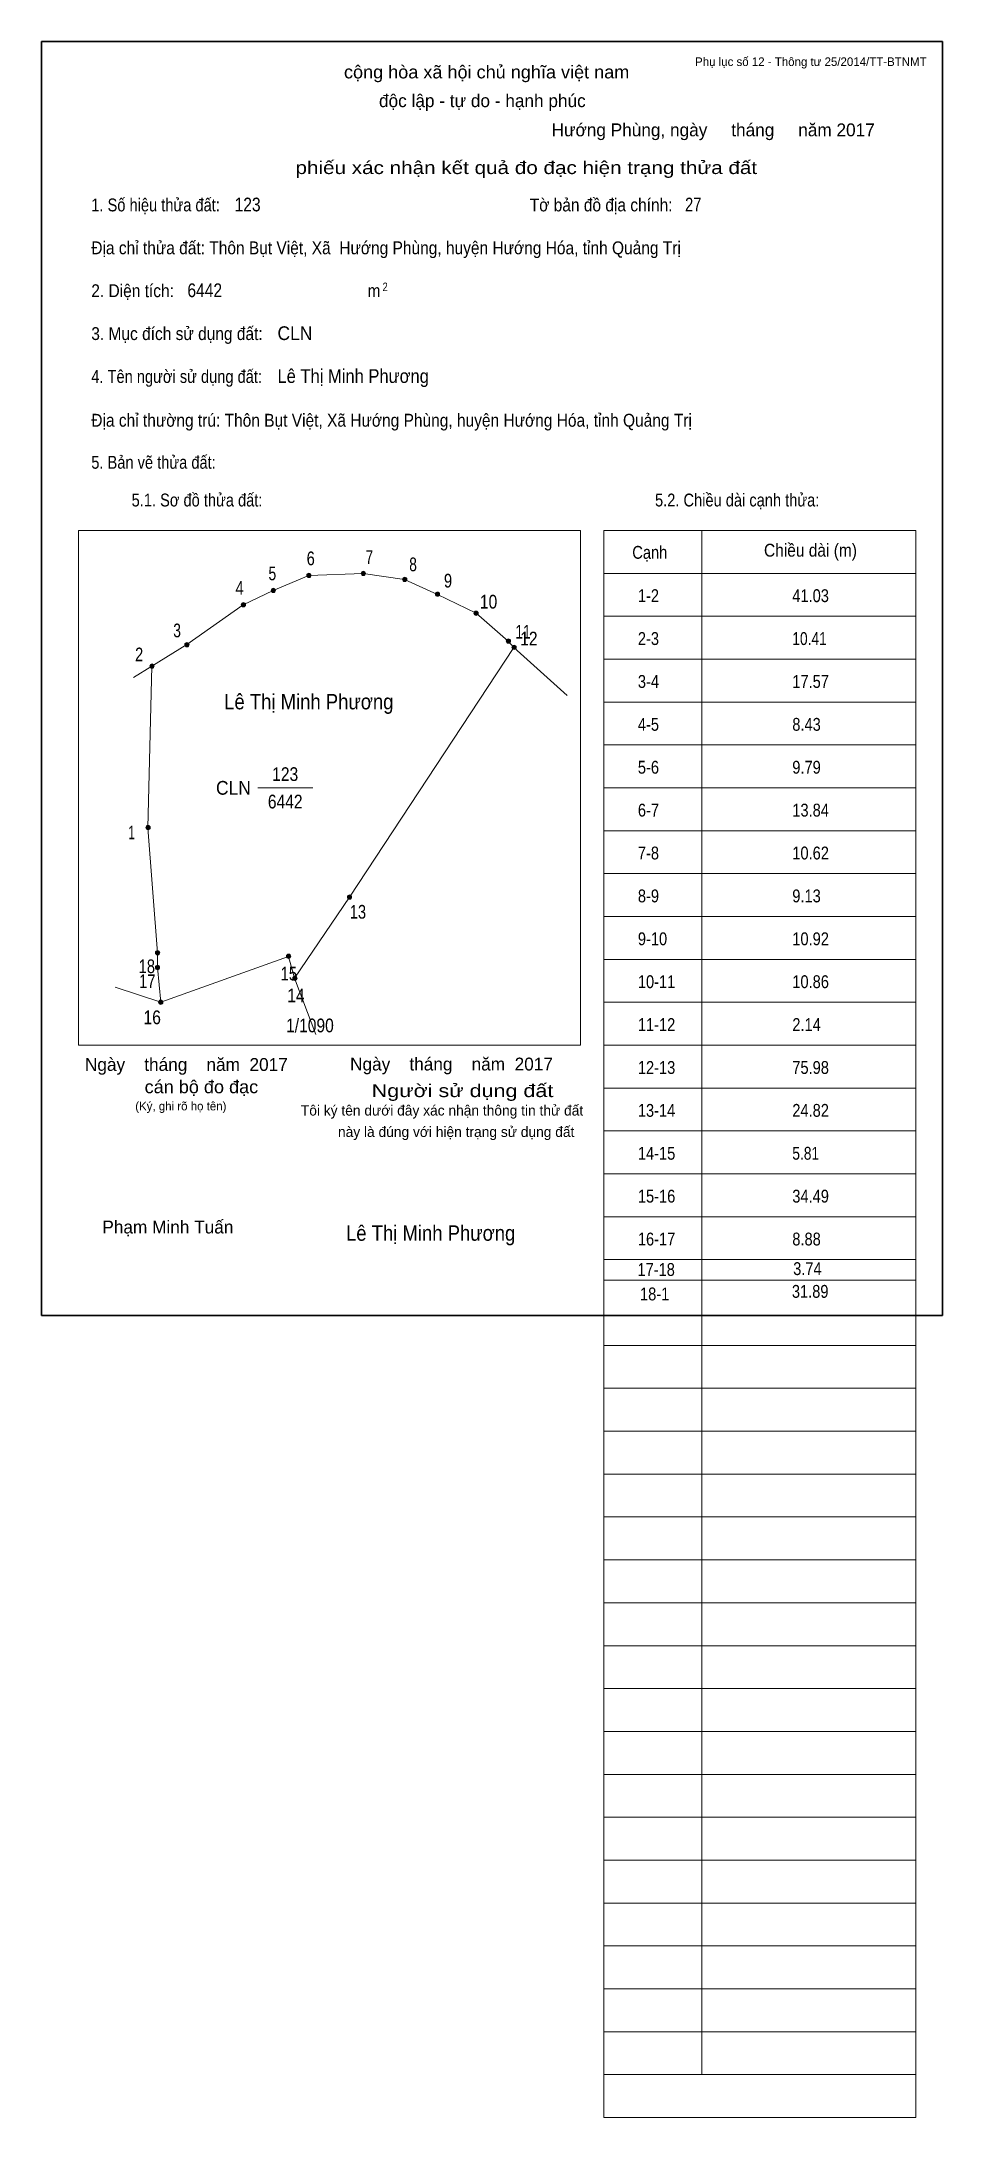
# Model space of a CAD drawing. Header units: centimetres. Extents: x 0 to 21, y -18.7 to 29.7.
import ezdxf
from ezdxf.enums import TextEntityAlignment as Align

# ---------------------------------------------------------------- set-up
doc = ezdxf.new("R2010")
doc.units = ezdxf.units.CM
doc.header["$LTSCALE"] = 0.12
for name, color, linetype in [('2', 7, 'Continuous'), ('30', 7, 'Continuous'), ('34', 7, 'Continuous')]:
    doc.layers.add(name, color=color, linetype=linetype)
for name, color, linetype, lineweight in [('32', 7, 'Continuous', 13), ('33', 7, 'Continuous', 13), ('6', 7, 'Continuous', 13), ('63', 7, 'Continuous', 13)]:
    doc.layers.add(name, color=color, linetype=linetype, lineweight=lineweight)

msp = doc.modelspace()

# ---------------------------------------------------------------- hatches: boundary and pattern name
at = {"layer": '32'}
for points in [[(5.4536, 16.9026, 1), (5.3536, 16.9026, 1)], [(6.2815, 17.2514, 1), (6.1815, 17.2514, 1)], [(7.5507, 17.3, 1), (7.4507, 17.3, 1)], [(8.5153, 17.1587, 1), (8.4153, 17.1587, 1)], [(4.7552, 16.5695, 1), (4.6552, 16.5695, 1)], [(9.2798, 16.8154, 1), (9.1798, 16.8154, 1)], [(10.1783, 16.3712, 1), (10.0783, 16.3712, 1)], [(3.4401, 15.6361, 1), (3.3401, 15.6361, 1)], [(10.9336, 15.7214, 1), (10.8336, 15.7214, 1)], [(11.0649, 15.5755, 1), (10.9649, 15.5755, 1)], [(2.6251, 15.1377, 1), (2.5251, 15.1377, 1)], [(2.5351, 11.3731, 1), (2.4351, 11.3731, 1)], [(7.2286, 9.7523, 1), (7.1286, 9.7523, 1)], [(2.7563, 8.4546, 1), (2.6563, 8.4546, 1)], [(5.8079, 8.3738, 1), (5.7079, 8.3738, 1)], [(2.7536, 8.1113, 1), (2.6536, 8.1113, 1)], [(5.9575, 7.8617, 1), (5.8575, 7.8617, 1)], [(2.8297, 7.3, 1), (2.7297, 7.3, 1)]]:
    msp.add_hatch(color=256, dxfattribs=at).paths.add_polyline_path(points)

# ---------------------------------------------------------------- linework, layer by layer
for centre in [(5.4036, 16.9026), (6.2315, 17.2514), (7.5007, 17.3), (8.4653, 17.1587), (4.7052, 16.5695), (9.2298, 16.8154), (10.1283, 16.3712), (3.3901, 15.6361), (10.8836, 15.7214), (11.0149, 15.5755), (2.5751, 15.1377), (2.4851, 11.3731), (7.1786, 9.7523), (2.7063, 8.4546), (5.7579, 8.3738), (2.7036, 8.1113), (5.9075, 7.8617), (2.7797, 7.3)]:
    msp.add_circle(centre, 0.05, dxfattribs=at)
at = {"layer": '33'}
msp.add_line((5.04, 12.3), (6.32, 12.3), dxfattribs=at)
at = {"layer": '6'}
for p, q in [((12.25, 14.45), (11.01, 15.57)), ((2.14, 14.87), (2.57, 15.14)), ((2.78, 7.3), (1.72, 7.65))]:
    msp.add_line(p, q, dxfattribs=at)
for points in [[(2.57, 15.14), (3.39, 15.64), (4.7, 16.57), (5.4, 16.9), (6.23, 17.25), (7.5, 17.3), (8.46, 17.16), (9.23, 16.81), (10.13, 16.37), (10.88, 15.72), (11.01, 15.57)], [(11.01, 15.57), (7.18, 9.75), (5.9, 7.86)], [(2.57, 15.14), (2.48, 11.37), (2.7, 8.45), (2.7, 8.11), (2.78, 7.3)], [(2.78, 7.3), (5.76, 8.37), (5.9, 7.86), (6.39, 6.55)]]:
    msp.add_lwpolyline(points, dxfattribs=at)
at = {"layer": '63'}
for p, q in [((0.86, 18.3), (12.56, 18.3)), ((0.86, 6.3), (0.86, 18.3)), ((12.56, 6.3), (12.56, 18.3)), ((13.11, 18.3), (20.38, 18.3)), ((13.11, 0), (13.11, 18.3)), ((15.39, 0), (15.39, 18.3)), ((20.38, 0), (20.38, 18.3)), ((13.11, 17.3), (20.38, 17.3)), ((13.11, 16.3), (20.38, 16.3)), ((13.11, 15.3), (20.38, 15.3)), ((13.11, 14.3), (20.38, 14.3)), ((13.11, 13.3), (20.38, 13.3)), ((13.11, 12.3), (20.38, 12.3)), ((13.11, 11.3), (20.38, 11.3)), ((13.11, 10.3), (20.38, 10.3)), ((13.11, 9.3), (20.38, 9.3)), ((13.11, 8.3), (20.38, 8.3)), ((13.11, 7.3), (20.38, 7.3)), ((0.86, 6.3), (12.56, 6.3)), ((13.11, 6.3), (20.38, 6.3)), ((13.11, 5.3), (20.38, 5.3)), ((13.11, 4.3), (20.38, 4.3)), ((13.11, 3.3), (20.38, 3.3)), ((13.11, 2.3), (20.38, 2.3)), ((13.11, 1.3), (20.38, 1.3)), ((13.11, 0.82), (20.38, 0.82)), ((13.11, -18.7), (13.11, 0)), ((15.39, -17.7), (15.39, 0)), ((20.38, -18.7), (20.38, 0)), ((13.11, -0.7), (20.38, -0.7)), ((13.11, -0.7), (20.38, -0.7)), ((13.11, -1.7), (20.38, -1.7)), ((13.11, -2.7), (20.38, -2.7)), ((13.11, -3.7), (20.38, -3.7)), ((13.11, -4.7), (20.38, -4.7)), ((13.11, -5.7), (20.38, -5.7)), ((13.11, -6.7), (20.38, -6.7)), ((13.11, -7.7), (20.38, -7.7)), ((13.11, -8.7), (20.38, -8.7)), ((13.11, -9.7), (20.38, -9.7)), ((13.11, -10.7), (20.38, -10.7)), ((13.11, -11.7), (20.38, -11.7)), ((13.11, -12.7), (20.38, -12.7)), ((13.11, -13.7), (20.38, -13.7)), ((13.11, -14.7), (20.38, -14.7)), ((13.11, -15.7), (20.38, -15.7)), ((13.11, -16.7), (20.38, -16.7)), ((13.11, -17.7), (20.38, -17.7)), ((13.11, -18.7), (20.38, -18.7))]:
    msp.add_line(p, q, dxfattribs=at)
at = {"layer": '63', "lineweight": 35}
msp.add_lwpolyline([(0, 0), (0, 29.7), (21, 29.7), (21, 0)], close=True, dxfattribs=at)

# ---------------------------------------------------------------- texts
at = {"layer": '2', "width": 0.9}
for p in [(6.23, 14.13), (9.07, 1.74)]:
    msp.add_text('Lê Thị Minh Phương', height=0.3578, dxfattribs=at).set_placement(p, align=Align.CENTER)
at = {"layer": '30'}
for s, height, width, p in [('1-2', 0.3, 0.85, (13.9, 16.63)), ('41.03', 0.3, 0.85, (17.5, 16.63)), ('2-3', 0.3, 0.85, (13.9, 15.63)), ('10.41', 0.3, 0.8, (17.5, 15.63)), ('3-4', 0.3, 0.85, (13.9, 14.63)), ('17.57', 0.3, 0.85, (17.5, 14.63)), ('4-5', 0.3, 0.85, (13.9, 13.63)), ('8.43', 0.3, 0.85, (17.5, 13.63)), ('5-6', 0.3, 0.85, (13.9, 12.63)), ('9.79', 0.3, 0.85, (17.5, 12.63)), ('6-7', 0.3, 0.85, (13.9, 11.63)), ('13.84', 0.3, 0.85, (17.5, 11.63)), ('7-8', 0.3, 0.85, (13.9, 10.63)), ('10.62', 0.3, 0.85, (17.5, 10.63)), ('8-9', 0.3, 0.85, (13.9, 9.63)), ('9.13', 0.3, 0.85, (17.5, 9.63)), ('9-10', 0.3, 0.85, (13.9, 8.63)), ('10.92', 0.3, 0.85, (17.5, 8.63)), ('10-11', 0.3, 0.85, (13.9, 7.63)), ('10.86', 0.3, 0.85, (17.5, 7.63)), ('1/1090', 0.32, 0.85, (5.7, 6.6)), ('11-12', 0.3, 0.85, (13.9, 6.63)), ('2.14', 0.3, 0.85, (17.5, 6.63)), ('12-13', 0.3, 0.85, (13.9, 5.63)), ('75.98', 0.3, 0.85, (17.5, 5.63)), ('13-14', 0.3, 0.85, (13.9, 4.63)), ('24.82', 0.3, 0.85, (17.5, 4.63)), ('14-15', 0.3, 0.85, (13.9, 3.63)), ('5.81', 0.3, 0.8, (17.5, 3.63)), ('15-16', 0.3, 0.85, (13.9, 2.63)), ('34.49', 0.3, 0.85, (17.5, 2.63)), ('16-17', 0.3, 0.85, (13.9, 1.63)), ('8.88', 0.3, 0.85, (17.5, 1.63)), ('17-18', 0.3, 0.85, (13.89, 0.92)), ('3.74', 0.3, 0.85, (17.52, 0.94)), ('18-1', 0.3, 0.85, (13.95, 0.35)), ('31.89', 0.3, 0.85, (17.49, 0.41))]:
    msp.add_text(s, height=height, dxfattribs=dict(at, width=width)).set_placement(p)
at = {"layer": '32'}
for s, width, p in [('5', 0.75, (5.38, 17.14)), ('6', 0.8, (6.275, 17.49)), ('7', 0.75, (7.64, 17.52)), ('8', 0.75, (8.66, 17.35)), ('4', 0.8, (4.615, 16.8)), ('9', 0.8, (9.475, 16.97)), ('10', 0.85, (10.42, 16.48)), ('3', 0.75, (3.16, 15.81)), ('11', 0.75, (11.225, 15.78)), ('2', 0.8, (2.275, 15.25)), ('12', 0.85, (11.36, 15.62)), ('1', 0.65, (2.1, 11.1)), ('13', 0.8, (7.375, 9.25)), ('18', 0.8, (2.455, 7.98)), ('17', 0.8, (2.465, 7.63)), ('15', 0.8, (5.765, 7.81)), ('14', 0.85, (5.93, 7.3)), ('16', 0.85, (2.58, 6.79))]:
    msp.add_text(s, height=0.32, dxfattribs=dict(at, width=width)).set_placement(p, align=Align.CENTER)
at = {"layer": '33', "width": 0.85}
for s, p in [('123', (5.68, 12.46)), ('6442', (5.68, 11.82))]:
    msp.add_text(s, height=0.32, dxfattribs=at).set_placement(p, align=Align.CENTER)
at = {"layer": '33', "width": 0.95}
msp.add_text('CLN', height=0.32, dxfattribs=at).set_placement((4.88, 12.14), align=Align.RIGHT)
at = {"layer": '34'}
for s, width, p in [('123', 0.85, (4.5, 25.74)), ('27', 0.8, (15, 25.74)), ('6442', 0.85, (3.4, 23.74)), ('CLN', 0.95, (5.5, 22.74)), ('Lê Thị Minh Phương', 0.9, (5.5, 21.74))]:
    msp.add_text(s, height=0.32, dxfattribs=dict(at, width=width)).set_placement(p)
at = {"layer": '63', "width": 1.05}
msp.add_text('cộng hòa xã hội chủ nghĩa việt nam', height=0.3, dxfattribs=at).set_placement((10.375, 28.84), align=Align.CENTER)
at = {"layer": '63'}
for s, height, p in [('Phụ lục số 12 - Thông tư 25/2014/TT-BTNMT', 0.2, (20.63, 29.13)), ('Ngày    tháng    năm  2017', 0.3, (5.74, 5.7)), ('Ngày    tháng    năm  2017', 0.3, (11.92, 5.71)), ('(Ký, ghi rõ họ tên)', 0.2, (4.31, 4.78))]:
    msp.add_text(s, height=height, dxfattribs=at).set_placement(p, align=Align.RIGHT)
for s, height, p in [('độc lập - tự do - hạnh phúc', 0.3, (10.275, 28.17)), ('Hướng Phùng, ngày     tháng     năm 2017', 0.3, (15.655, 27.49)), ('Tôi ký tên dưới đây xác nhận thông tin thử đất', 0.24, (9.335, 4.66)), ('này là đúng với hiện trạng sử dụng đất', 0.24, (9.665, 4.16)), ('Phạm Minh Tuấn', 0.3, (2.945, 1.91))]:
    msp.add_text(s, height=height, dxfattribs=at).set_placement(p, align=Align.CENTER)
for s, width, p in [('phiếu xác nhận kết quả đo đạc hiện trạng thửa đất', 1.2, (16.68, 26.61)), ('cán bộ đo đạc', 1.05, (5.05, 5.18)), ('Người sử dụng đất', 1.25, (11.93, 5.09))]:
    msp.add_text(s, height=0.3, dxfattribs=dict(at, width=width)).set_placement(p, align=Align.RIGHT)
for s, height, width, p in [('1. Số hiệu thửa đất:', 0.3, 0.85, (1.16, 25.74)), ('Tờ bản đồ địa chính:', 0.3, 0.9, (11.38, 25.74)), ('Địa chỉ thửa đất: Thôn Bụt Việt, Xã  Hướng Phùng, huyện Hướng Hóa, tỉnh Quảng Trị', 0.3, 0.9, (1.16, 24.74)), ('2. Diện tích:', 0.3, 0.9, (1.16, 23.74)), ('m', 0.3, 0.9, (7.6, 23.74)), ('2', 0.2, 0.8, (7.95, 23.88)), ('3. Mục đích sử dụng đất:', 0.3, 0.9, (1.16, 22.74)), ('4. Tên người sử dụng đất:', 0.3, 0.85, (1.16, 21.74)), ('Địa chỉ thường trú: Thôn Bụt Việt, Xã Hướng Phùng, huyện Hướng Hóa, tỉnh Quảng Trị', 0.3, 0.9, (1.16, 20.72)), ('5. Bản vẽ thửa đất:', 0.3, 0.85, (1.16, 19.74)), ('5.1. Sơ đồ thửa đất:', 0.3, 0.85, (2.1, 18.86)), ('5.2. Chiều dài cạnh thửa:', 0.3, 0.85, (14.3, 18.86)), ('Cạnh', 0.3, 0.85, (13.77, 17.64)), ('Chiều dài (m)', 0.3, 0.9, (16.84, 17.69))]:
    msp.add_text(s, height=height, dxfattribs=dict(at, width=width)).set_placement(p)

doc.saveas('drawing.dxf')
